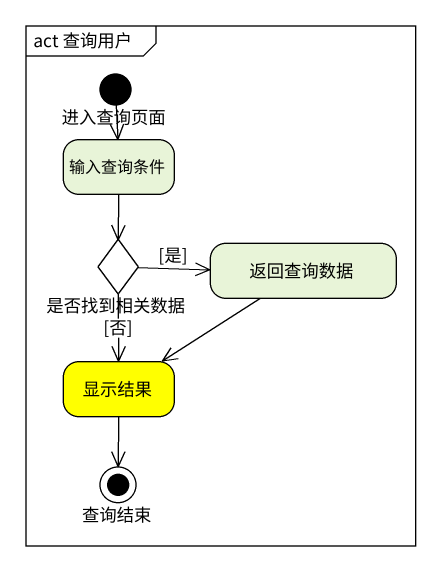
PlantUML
@startuml
mainframe act 查询用户
hide empty description
state 进入查询页面 <<start>>
state 输入查询条件
state 是否找到相关数据 <<choice>>
state 返回查询数据
state 显示结果 #FFFF00
state 查询结束 <<end>>
进入查询页面 --> 输入查询条件
输入查询条件 --> 是否找到相关数据
是否找到相关数据 -right-> 返回查询数据 : [是]
是否找到相关数据 --> 显示结果 : [否]
返回查询数据 --> 显示结果
显示结果 --> 查询结束
@enduml
